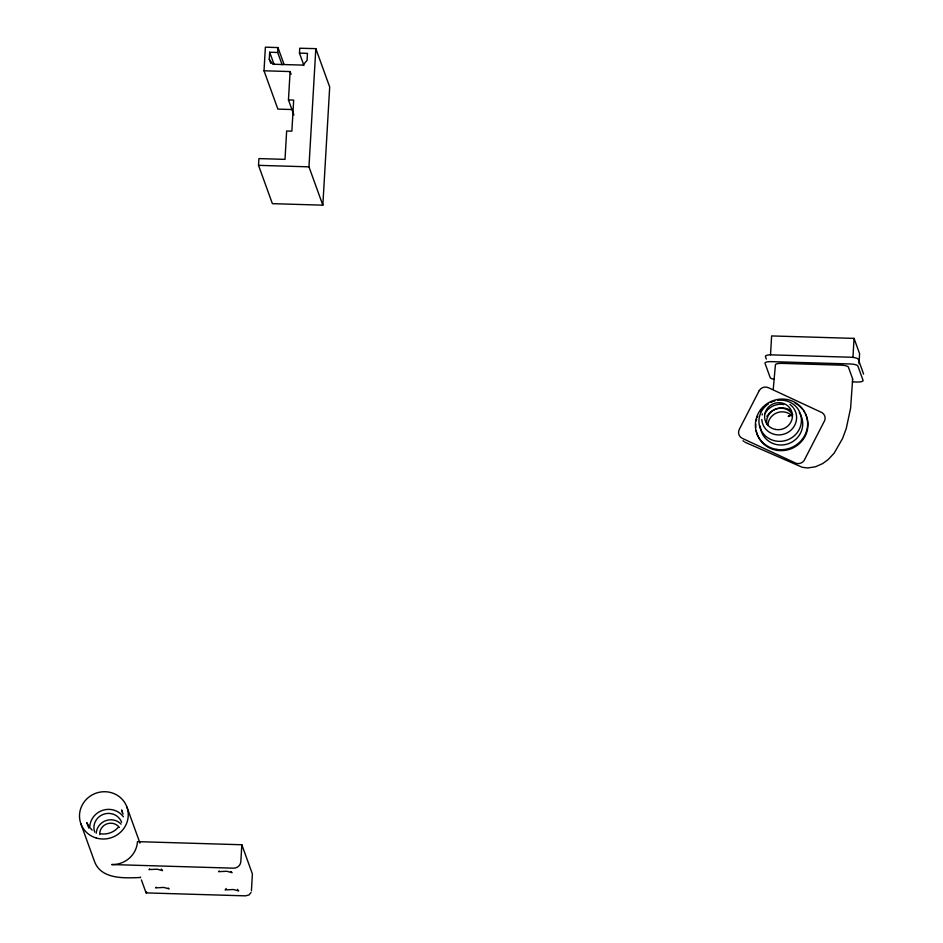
<?xml version="1.0" encoding="UTF-8"?>
<svg xmlns="http://www.w3.org/2000/svg" width="943" height="943" viewBox="0 0 943 943"><rect width="100%" height="100%" fill="white"/><g stroke="black" fill="none" stroke-linecap="round" stroke-linejoin="round"><path stroke-width="1.41" d="M303.929 65.456L299.461 53.126L299.744 48.234L315.822 48.647L329.696 86.98L322.836 205.161L272.397 203.664L258.523 165.343L258.924 158.589L285.01 159.367L286.648 130.994L291.87 131.148L293.674 100.088L288.452 99.934L290.102 71.562L264.016 70.784L265.384 47.15L277.961 47.586L283.914 64.018M270.759 63.358L269.274 59.256L269.686 52.242L277.678 52.478L282.146 64.808M277.678 52.478L277.961 47.586M241.821 844.751L240.842 861.631A7.002 6.719 -19.9 0 1 233.499 868.173L111.757 864.554A24.494 23.54 -19.9 0 0 137.478 841.639L241.821 844.751L252.394 873.949L251.416 890.829M322.836 205.161L308.962 166.84L315.822 48.647M770.525 354.745L771.622 335.932L854.052 338.384L859.592 353.684L859.014 363.821M852.967 357.197L854.052 338.384M773.272 389.058L775.405 364.882A7.002 1.792 3.3 0 1 782.136 363.385L841.781 365.177A7.002 1.792 3.3 0 1 848.335 366.921L852.661 378.921L850.61 408.107L846.26 428.523L842.57 438.483L834.154 453.159L828.131 459.595L822.673 463.579L815.483 466.773L807.868 467.964L802.387 467.339L744.817 442.149M226.214 888.471L225.141 889.921L233.404 889.508L238.685 890.946L237.495 889.332M251.05 892.514L248.905 895.013L245.392 895.85L146.2 892.903M149.654 868.927L148.97 869.599L157.233 869.198L162.502 870.625L161.324 869.01M156.255 887.186L155.571 887.846L163.834 887.446L169.115 888.872L168.231 888.094M219.212 871.002L218.54 871.674L226.803 871.261L232.072 872.699L230.917 871.497M118.17 827.424C113.903 832.339 107.101 834.814 100.665 833.789M790.352 415.38L788.737 416.558L789.362 416.111M790.717 415.368L788.207 416.429L788.937 416.134M299.461 53.126L307.465 53.374L307.064 60.376L302.986 65.114L272.786 64.218L269.274 59.256M292.377 109.541L277.89 109.117L264.016 70.784M258.523 165.343L308.962 166.84M852.401 381.891L856.786 382.021A7.002 1.792 3.3 0 0 863.081 380.406L857.871 366.014A7.002 1.792 3.3 0 0 850.256 363.974L771.291 361.629A7.002 1.792 3.3 0 0 764.997 363.244L770.207 377.636A7.002 1.792 3.3 0 0 774.262 379.322M743.013 440.711L743.862 441.454M92.19 830.111L88.984 826.716L86.815 822.614L88.795 828.084M766.341 359.118L765.398 356.501A7.002 1.792 3.3 0 1 771.692 354.874L850.645 357.232A7.002 1.792 3.3 0 1 858.26 359.259L863.47 373.652A7.002 1.792 3.3 0 1 863.411 374.112M290.102 71.562L291.092 74.297M288.452 99.934L293.91 114.987M269.686 52.242L274.142 64.56M126.892 806.996L139.953 843.066M123.085 814.057L121.6 809.954L122.236 812.182M141.391 879.878L146.012 892.656A7.002 0.743 -88.3 0 0 146.589 891.972M80.85 823.746L94.394 861.159C100.972 879.866 125.054 878.051 140.672 877.509A10.503 1.108 -88.3 0 1 140.401 877.143M777.598 400.362A21.347 20.51 -19.9 0 1 800.772 425.328A21.347 20.51 -19.9 0 1 767.826 437.823A21.347 20.51 -19.9 0 1 768.533 403.804M770.961 402.425A21.347 20.51 -19.9 0 1 772.234 401.848M773.531 401.353A21.347 20.51 -19.9 0 1 774.875 400.94M793.758 408.402A17.493 16.809 -19.9 0 1 784.635 433.921A17.493 16.809 -19.9 0 1 761.791 419.399M762.133 414.991A17.493 16.809 -19.9 0 1 762.404 413.906M789.916 404.453A17.493 16.809 -19.9 0 1 793.11 407.517M766.812 424.515A14.004 13.45 -19.9 0 1 792.639 414.72M764.997 413.706A17.08 16.408 -19.9 0 1 765.539 412.739M766.129 411.82A17.08 16.408 -19.9 0 1 767.508 410.087M768.274 409.286A17.08 16.408 -19.9 0 1 783.657 404.535M805.369 413.741A26.251 25.213 -19.9 0 1 789.998 449.174A26.251 25.213 -19.9 0 1 756.156 430.668M755.744 427.379A26.251 25.213 -19.9 0 1 755.779 424.067M756.251 420.778A26.251 25.213 -19.9 0 1 756.651 419.163M757.17 417.56A26.251 25.213 -19.9 0 1 757.783 416.004M760.247 411.584A26.251 25.213 -19.9 0 1 761.249 410.217M795.102 403.168A26.251 25.213 -19.9 0 1 796.552 404.017M797.931 404.96A26.251 25.213 -19.9 0 1 802.705 409.568M803.695 410.9A26.251 25.213 -19.9 0 1 804.579 412.291M767.897 425.541A14.004 13.45 -19.9 0 1 792.391 416.24M799.275 412.68A21.347 20.51 -19.9 0 1 788.148 443.811A21.347 20.51 -19.9 0 1 760.282 426.083M766.859 416.393A17.08 16.408 -19.9 0 1 767.449 415.474M768.109 414.578A17.08 16.408 -19.9 0 1 786.049 408.413M787.11 408.708A17.08 16.408 -19.9 0 1 788.148 409.073M789.161 409.498A17.08 16.408 -19.9 0 1 790.14 409.993M852.661 378.921A7.002 1.792 3.3 0 1 852.331 379.369M94.701 832.127A14.322 13.768 -19.9 0 1 103.459 814.292A14.322 13.768 -19.9 0 1 121.635 822.331M96.245 833.199A14.322 13.768 -19.9 0 1 121.117 824.147M99.746 834.661A10.821 10.397 -19.9 0 1 119.384 827.518M89.774 826.681A18.506 17.776 -19.9 0 1 103.235 810.143A18.506 17.776 -19.9 0 1 123.392 816.791M759.256 390.555L739.347 429.265A7.002 6.719 -19.9 0 0 742.235 438.33L795.963 463.237A7.002 6.719 -19.9 0 0 804.073 460.597L824.736 420.413A7.002 6.719 -19.9 0 0 822.084 412.669L768.781 387.868A7.002 6.719 -19.9 0 0 759.256 390.555M776.16 449.328A26.251 25.213 -19.9 0 0 806.324 415.863A26.251 25.213 -19.9 0 0 762.015 408.013A26.251 25.213 -19.9 0 0 776.16 449.328M775.688 429.489A14.004 13.45 -19.9 0 0 791.766 411.643A14.004 13.45 -19.9 0 0 768.132 407.447A14.004 13.45 -19.9 0 0 775.688 429.489M96.245 838.009A24.494 23.54 -19.9 0 0 127.753 809.954A24.494 23.54 -19.9 0 0 87.628 798.143A24.494 23.54 -19.9 0 0 96.245 838.009"/></g></svg>
